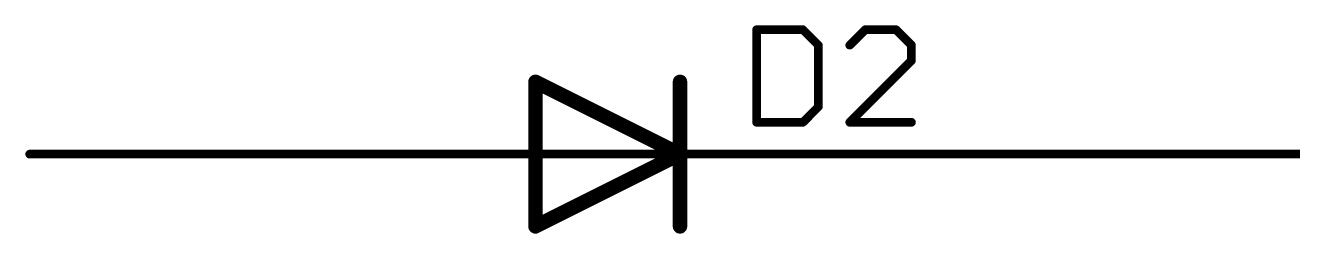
# Model space of a CAD drawing. Extents: x -31 to 132, y -51 to 79.
# Drawn here: x -30.56 to -8.28, y -3.94 to -0.28 of the extents above; entities that cross this region are included whole.
import ezdxf

# ---------------------------------------------------------------- set-up
doc = ezdxf.new("R2010")
doc.units = 0
for name, color, linetype in [('91', 82, 'CONTINUOUS'), ('94', 22, 'CONTINUOUS'), ('95', 253, 'CONTINUOUS')]:
    doc.layers.add(name, color=color, linetype=linetype)

msp = doc.modelspace()

# ---------------------------------------------------------------- linework, layer by layer
at = {"layer": '91', "const_width": 0.1524}
for points in [[(-22.86, -2.54), (-30.48, -2.54)], [(10.16, -2.54), (-17.78, -2.54)]]:
    msp.add_lwpolyline(points, dxfattribs=at)
at = {"layer": '91', "const_width": 0.0762}
for points in [[(-30.48, -2.5019, 1), (-30.48, -2.5781)], [(-22.86, -2.5781, 1), (-22.86, -2.5019)], [(-17.78, -2.5019, 1), (-17.78, -2.5781)]]:
    msp.add_lwpolyline(points, format="xyb", dxfattribs=at)
at = {"layer": '94'}
for points, const_width in [([(-19.05, -2.54), (-21.59, -1.27)], 0.254), ([(-21.59, -1.27), (-21.59, -3.81)], 0.254), ([(-19.05, -1.27), (-19.05, -2.54)], 0.254), ([(-21.59, -3.81), (-19.05, -2.54)], 0.254), ([(-19.05, -2.54), (-19.05, -3.81)], 0.254), ([(-22.86, -2.54), (-20.32, -2.54)], 0.1524), ([(-17.78, -2.54), (-20.32, -2.54)], 0.1524)]:
    msp.add_lwpolyline(points, dxfattribs=dict(at, const_width=const_width))
for points, const_width in [([(-21.5616, -1.2132, 1), (-21.6184, -1.3268)], 0.127), ([(-21.5265, -1.27, 1), (-21.6535, -1.27)], 0.127), ([(-18.9865, -1.27, 1), (-19.1135, -1.27)], 0.127), ([(-18.9865, -2.54, 1), (-19.1135, -2.54)], 0.127), ([(-19.0216, -2.5968, 1), (-19.0784, -2.4832)], 0.127), ([(-19.0784, -2.5968, 1), (-19.0216, -2.4832)], 0.127), ([(-22.86, -2.5019, 1), (-22.86, -2.5781)], 0.0762), ([(-20.32, -2.5019, 1), (-20.32, -2.5781)], 0.0762), ([(-20.32, -2.5781, 1), (-20.32, -2.5019)], 0.0762), ([(-19.1135, -2.54, 1), (-18.9865, -2.54)], 0.127), ([(-17.78, -2.5781, 1), (-17.78, -2.5019)], 0.0762), ([(-21.6184, -3.7532, 1), (-21.5616, -3.8668)], 0.127), ([(-21.6535, -3.81, 1), (-21.5265, -3.81)], 0.127), ([(-19.1135, -3.81, 1), (-18.9865, -3.81)], 0.127)]:
    msp.add_lwpolyline(points, format="xyb", dxfattribs=dict(at, const_width=const_width))
at = {"layer": '95', "const_width": 0.1524}
for points in [[(-17.7038, -0.3542), (-17.7038, -1.9812)], [(-16.8903, -0.3542), (-17.7038, -0.3542)], [(-16.6191, -0.6254), (-16.8903, -0.3542)], [(-15.7955, -0.3542), (-16.0666, -0.6254)], [(-15.2532, -0.3542), (-15.7955, -0.3542)], [(-14.982, -0.6254), (-15.2532, -0.3542)], [(-16.6191, -1.71), (-16.6191, -0.6254)], [(-14.982, -0.8965), (-14.982, -0.6254)], [(-16.0666, -1.9812), (-14.982, -0.8965)], [(-16.8903, -1.9812), (-16.6191, -1.71)], [(-17.7038, -1.9812), (-16.8903, -1.9812)], [(-14.982, -1.9812), (-16.0666, -1.9812)]]:
    msp.add_lwpolyline(points, dxfattribs=at)
at = {"layer": '95', "const_width": 0.0762}
for points in [[(-17.6657, -0.3542, 1), (-17.7419, -0.3542)], [(-17.7038, -0.3161, 1), (-17.7038, -0.3923)], [(-16.8634, -0.3273, 1), (-16.9172, -0.3812)], [(-16.8903, -0.3923, 1), (-16.8903, -0.3161)], [(-15.7955, -0.3161, 1), (-15.7955, -0.3923)], [(-15.7685, -0.3812, 1), (-15.8224, -0.3273)], [(-15.2262, -0.3273, 1), (-15.2801, -0.3812)], [(-15.2532, -0.3923, 1), (-15.2532, -0.3161)], [(-16.581, -0.6254, 1), (-16.6572, -0.6254)], [(-16.6461, -0.6523, 1), (-16.5922, -0.5984)], [(-16.0936, -0.5984, 1), (-16.0397, -0.6523)], [(-14.9439, -0.6254, 1), (-15.0201, -0.6254)], [(-15.0089, -0.6523, 1), (-14.955, -0.5984)], [(-15.0201, -0.8965, 1), (-14.9439, -0.8965)], [(-14.955, -0.9235, 1), (-15.0089, -0.8696)], [(-16.6572, -1.71, 1), (-16.581, -1.71)], [(-16.5922, -1.737, 1), (-16.6461, -1.6831)], [(-17.7038, -1.9431, 1), (-17.7038, -2.0193)], [(-17.7419, -1.9812, 1), (-17.6657, -1.9812)], [(-16.9172, -1.9543, 1), (-16.8634, -2.0081)], [(-16.8903, -2.0193, 1), (-16.8903, -1.9431)], [(-16.0666, -1.9431, 1), (-16.0666, -2.0193)], [(-16.0936, -1.9543, 1), (-16.0397, -2.0081)], [(-14.982, -2.0193, 1), (-14.982, -1.9431)]]:
    msp.add_lwpolyline(points, format="xyb", dxfattribs=at)

doc.saveas('drawing.dxf')
